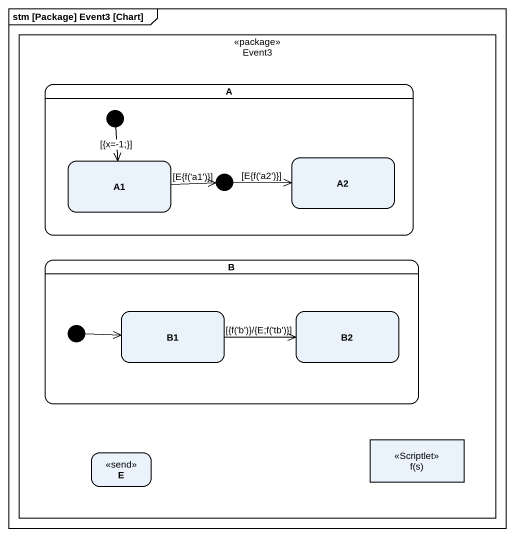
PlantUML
@startuml
mainframe stm [Package] Event3 [Chart]
hide empty description
state Event3 <<package>> {
  state A {
    state A1
    state A2
    state junction1 <<choice>>
    [*] --> A1 : [{x=-1;}]
  }
  state B {
    state B1
    state B2
    [*] -right-> B1
  }
  state E <<send>>
  state "f(s)" as f_s <<Scriptlet>>
}
A1 -right-> junction1 : [E{f('a1')}]
junction1 -right-> A2 : [E{f('a2')}]
B1 -right-> B2 : [{f('b')}/{E;f('tb')}]
@enduml
